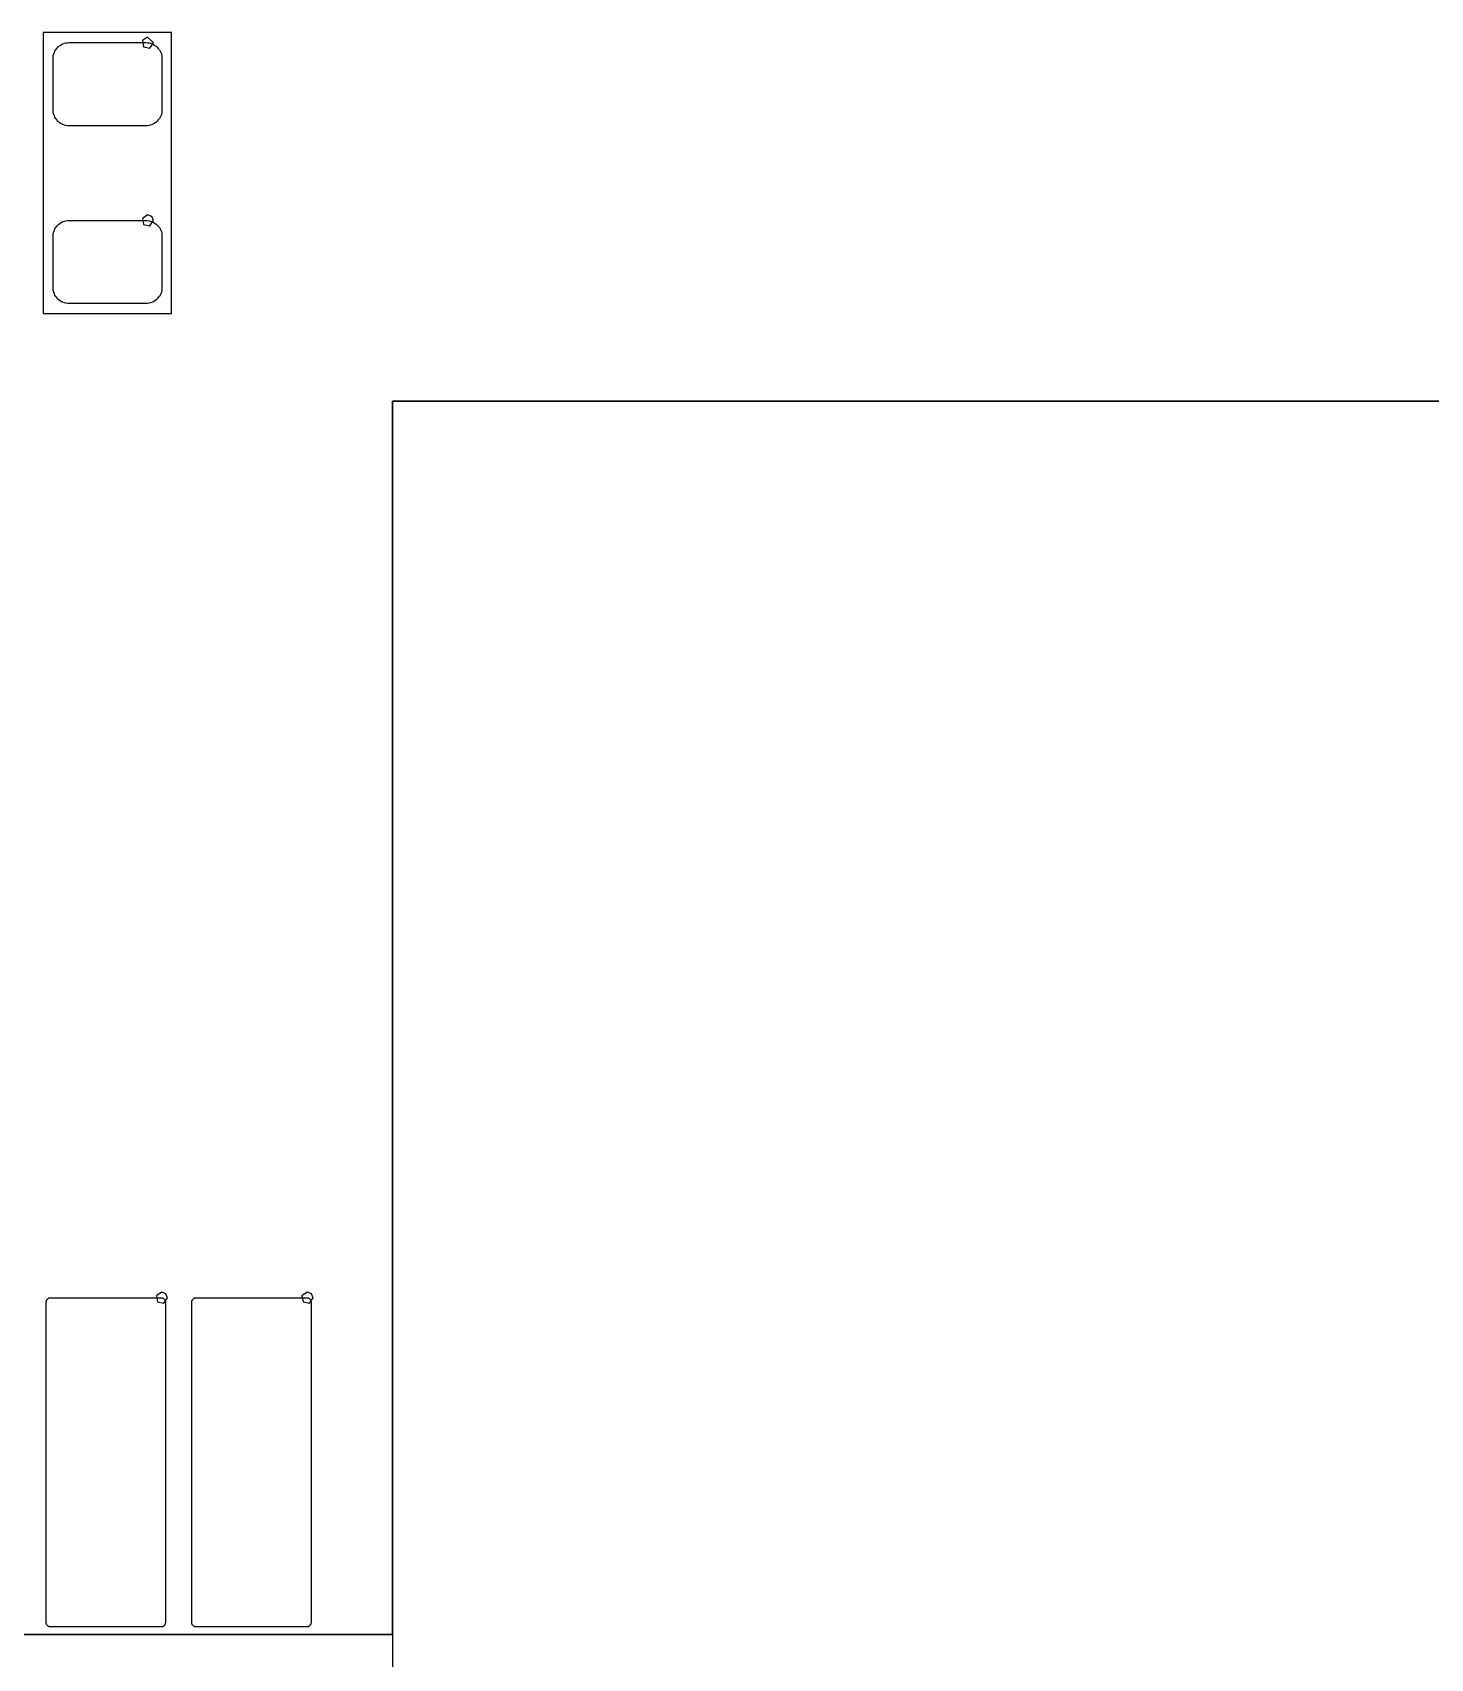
# Model space of a CAD drawing. Extents: x 114 to 258, y 8 to 198.
# Drawn here: x 160.27 to 184.65, y 24.89 to 53.24 of the extents above; entities that cross this region are included whole.
import ezdxf

# ---------------------------------------------------------------- set-up
doc = ezdxf.new("R2010")
doc.units = 0

msp = doc.modelspace()

# ---------------------------------------------------------------- linework, layer by layer
at = {"layer": 'Layer 1', "color": 7}
for points in [[(162.69716, 53.2382), (160.45942, 53.2382)], [(160.45942, 53.2382), (160.45942, 48.33854)], [(160.75406, 53.01468), (160.77692, 53.02992)], [(160.77692, 53.02992), (160.80232, 53.04008)], [(160.80232, 53.04008), (160.82772, 53.05024)], [(160.82772, 53.05024), (160.85566, 53.05786)], [(160.85566, 53.05786), (160.88106, 53.0604)], [(160.88106, 53.0604), (160.909, 53.06294)], [(160.909, 53.06294), (162.25012, 53.06294)], [(162.279838, 53.159892), (162.18745, 53.09816), (162.209127, 52.989181), (162.318106, 52.967504), (162.379838, 53.059892), (162.279838, 53.159892), (162.279838, 53.159892)], [(162.25012, 53.06294), (162.27806, 53.0604)], [(162.27806, 53.0604), (162.306, 53.05786)], [(162.306, 53.05786), (162.3314, 53.05024)], [(162.3314, 53.05024), (162.3568, 53.04008)], [(162.3568, 53.04008), (162.3822, 53.02992)], [(162.3822, 53.02992), (162.40506, 53.01468)], [(162.69716, 48.33854), (162.69716, 53.2382)], [(160.6296, 52.78354), (160.63214, 52.81148)], [(160.6296, 51.892), (160.6296, 52.78354)], [(160.63214, 52.81148), (160.63468, 52.83688)], [(160.63468, 52.83688), (160.6423, 52.86482)], [(160.6423, 52.86482), (160.65246, 52.89022)], [(160.65246, 52.89022), (160.66262, 52.91562)], [(160.66262, 52.91562), (160.67786, 52.93848)], [(160.67786, 52.93848), (160.6931, 52.96134)], [(160.6931, 52.96134), (160.71088, 52.98166)], [(160.71088, 52.98166), (160.7312, 52.99944)], [(160.7312, 52.99944), (160.75406, 53.01468)], [(162.40506, 53.01468), (162.42792, 52.99944)], [(162.42792, 52.99944), (162.44824, 52.98166)], [(162.44824, 52.98166), (162.46602, 52.96134)], [(162.46602, 52.96134), (162.4838, 52.93848)], [(162.4838, 52.93848), (162.4965, 52.91562)], [(162.4965, 52.91562), (162.5092, 52.89022)], [(162.5092, 52.89022), (162.51936, 52.86482)], [(162.51936, 52.86482), (162.52444, 52.83688)], [(162.52444, 52.83688), (162.52952, 52.81148)], [(162.52952, 52.81148), (162.52952, 52.78354)], [(162.52952, 52.78354), (162.52952, 51.892)], [(160.63214, 51.86406), (160.6296, 51.892)], [(162.52952, 51.892), (162.52952, 51.86406)], [(160.63468, 51.83612), (160.63214, 51.86406)], [(160.6423, 51.81072), (160.63468, 51.83612)], [(160.65246, 51.78532), (160.6423, 51.81072)], [(160.66262, 51.75992), (160.65246, 51.78532)], [(160.67786, 51.73706), (160.66262, 51.75992)], [(160.6931, 51.7142), (160.67786, 51.73706)], [(160.71088, 51.69388), (160.6931, 51.7142)], [(160.7312, 51.6761), (160.71088, 51.69388)], [(160.75406, 51.65832), (160.7312, 51.6761)], [(160.77692, 51.64562), (160.75406, 51.65832)], [(160.80232, 51.63292), (160.77692, 51.64562)], [(160.82772, 51.6253), (160.80232, 51.63292)], [(160.85566, 51.61768), (160.82772, 51.6253)], [(160.88106, 51.6126), (160.85566, 51.61768)], [(160.909, 51.6126), (160.88106, 51.6126)], [(162.25012, 51.6126), (160.909, 51.6126)], [(162.27806, 51.6126), (162.25012, 51.6126)], [(162.306, 51.61768), (162.27806, 51.6126)], [(162.3314, 51.6253), (162.306, 51.61768)], [(162.3568, 51.63292), (162.3314, 51.6253)], [(162.3822, 51.64562), (162.3568, 51.63292)], [(162.40506, 51.65832), (162.3822, 51.64562)], [(162.42792, 51.6761), (162.40506, 51.65832)], [(162.44824, 51.69388), (162.42792, 51.6761)], [(162.46602, 51.7142), (162.44824, 51.69388)], [(162.4838, 51.73706), (162.46602, 51.7142)], [(162.4965, 51.75992), (162.4838, 51.73706)], [(162.5092, 51.78532), (162.4965, 51.75992)], [(162.51936, 51.81072), (162.5092, 51.78532)], [(162.52444, 51.83612), (162.51936, 51.81072)], [(162.52952, 51.86406), (162.52444, 51.83612)], [(160.71088, 49.88032), (160.7312, 49.8981)], [(160.7312, 49.8981), (160.75406, 49.91588)], [(160.75406, 49.91588), (160.77692, 49.92858)], [(160.77692, 49.92858), (160.80232, 49.94128)], [(160.80232, 49.94128), (160.82772, 49.95144)], [(160.82772, 49.95144), (160.85566, 49.95652)], [(160.85566, 49.95652), (160.88106, 49.9616)], [(160.88106, 49.9616), (160.909, 49.9616)], [(160.909, 49.9616), (162.25012, 49.9616)], [(162.279838, 50.059822), (162.18745, 49.99809), (162.209127, 49.889111), (162.318106, 49.867434), (162.379838, 49.959822), (162.350549, 50.030533), (162.279838, 50.059822), (162.279838, 50.059822)], [(162.25012, 49.9616), (162.27806, 49.9616)], [(162.27806, 49.9616), (162.306, 49.95652)], [(162.306, 49.95652), (162.3314, 49.95144)], [(162.3314, 49.95144), (162.3568, 49.94128)], [(162.3568, 49.94128), (162.3822, 49.92858)], [(162.3822, 49.92858), (162.40506, 49.91588)], [(162.40506, 49.91588), (162.42792, 49.8981)], [(162.42792, 49.8981), (162.44824, 49.88032)], [(160.6296, 49.68474), (160.63214, 49.71014)], [(160.6296, 48.79066), (160.6296, 49.68474)], [(160.63214, 49.71014), (160.63468, 49.73808)], [(160.63468, 49.73808), (160.6423, 49.76348)], [(160.6423, 49.76348), (160.65246, 49.79142)], [(160.65246, 49.79142), (160.66262, 49.81428)], [(160.66262, 49.81428), (160.67786, 49.83968)], [(160.67786, 49.83968), (160.6931, 49.86)], [(160.6931, 49.86), (160.71088, 49.88032)], [(162.44824, 49.88032), (162.46602, 49.86)], [(162.46602, 49.86), (162.4838, 49.83968)], [(162.4838, 49.83968), (162.4965, 49.81428)], [(162.4965, 49.81428), (162.5092, 49.79142)], [(162.5092, 49.79142), (162.51936, 49.76348)], [(162.51936, 49.76348), (162.52444, 49.73808)], [(162.52444, 49.73808), (162.52952, 49.71014)], [(162.52952, 49.71014), (162.52952, 49.68474)], [(162.52952, 49.68474), (162.52952, 48.79066)], [(160.63214, 48.76272), (160.6296, 48.79066)], [(162.52952, 48.79066), (162.52952, 48.76272)], [(160.63468, 48.73732), (160.63214, 48.76272)], [(160.6423, 48.70938), (160.63468, 48.73732)], [(160.65246, 48.68398), (160.6423, 48.70938)], [(160.66262, 48.65858), (160.65246, 48.68398)], [(160.67786, 48.63572), (160.66262, 48.65858)], [(160.6931, 48.6154), (160.67786, 48.63572)], [(160.71088, 48.59508), (160.6931, 48.6154)], [(160.7312, 48.57476), (160.71088, 48.59508)], [(160.75406, 48.55952), (160.7312, 48.57476)], [(160.77692, 48.54428), (160.75406, 48.55952)], [(160.80232, 48.53412), (160.77692, 48.54428)], [(160.82772, 48.52396), (160.80232, 48.53412)], [(160.85566, 48.51888), (160.82772, 48.52396)], [(160.88106, 48.5138), (160.85566, 48.51888)], [(160.909, 48.51126), (160.88106, 48.5138)], [(162.25012, 48.51126), (160.909, 48.51126)], [(162.27806, 48.5138), (162.25012, 48.51126)], [(162.306, 48.51888), (162.27806, 48.5138)], [(162.3314, 48.52396), (162.306, 48.51888)], [(162.3568, 48.53412), (162.3314, 48.52396)], [(162.3822, 48.54428), (162.3568, 48.53412)], [(162.40506, 48.55952), (162.3822, 48.54428)], [(162.42792, 48.57476), (162.40506, 48.55952)], [(162.44824, 48.59508), (162.42792, 48.57476)], [(162.46602, 48.6154), (162.44824, 48.59508)], [(162.4838, 48.63572), (162.46602, 48.6154)], [(162.4965, 48.65858), (162.4838, 48.63572)], [(162.5092, 48.68398), (162.4965, 48.65858)], [(162.51936, 48.70938), (162.5092, 48.68398)], [(162.52444, 48.73732), (162.51936, 48.70938)], [(162.52952, 48.76272), (162.52444, 48.73732)], [(160.45942, 48.33854), (162.69716, 48.33854)], [(166.5478, 46.80946), (166.5478, 17.72392)], [(166.5478, 46.80946), (166.5478, 25.80874)], [(187.54852, 46.80946), (166.5478, 46.80946)], [(166.5478, 25.30836), (166.5478, 46.80946)], [(166.5478, 46.80946), (187.54852, 46.80946)], [(162.523932, 31.274998), (162.431544, 31.213266), (162.453221, 31.104287), (162.5622, 31.08261), (162.623932, 31.174998), (162.594643, 31.245709), (162.523932, 31.274998), (162.523932, 31.274998)], [(162.523932, 31.274998), (162.431544, 31.213266), (162.453221, 31.104287), (162.5622, 31.08261), (162.623932, 31.174998), (162.594643, 31.245709), (162.523932, 31.274998), (162.523932, 31.274998)], [(165.063932, 31.274998), (164.971544, 31.213266), (164.993221, 31.104287), (165.1022, 31.08261), (165.163932, 31.174998), (165.134643, 31.245709), (165.063932, 31.274998), (165.063932, 31.274998)], [(165.063932, 31.274998), (164.971544, 31.213266), (164.993221, 31.104287), (165.1022, 31.08261), (165.163932, 31.174998), (165.134643, 31.245709), (165.063932, 31.274998), (165.063932, 31.274998)], [(160.51022, 31.1148), (160.51276, 31.12242)], [(160.51022, 31.1148), (160.51276, 31.12242)], [(160.51022, 31.10972), (160.51022, 31.1148)], [(160.51022, 31.10972), (160.51022, 31.1148)], [(160.51022, 31.1021), (160.51022, 31.10972)], [(160.51022, 31.1021), (160.51022, 31.10972)], [(160.51022, 25.5141), (160.51022, 31.1021)], [(160.51022, 25.5141), (160.51022, 31.1021)], [(160.51276, 31.12242), (160.5153, 31.13004)], [(160.51276, 31.12242), (160.5153, 31.13004)], [(160.5153, 31.13004), (160.51784, 31.13766)], [(160.5153, 31.13004), (160.51784, 31.13766)], [(160.51784, 31.13766), (160.52292, 31.14274)], [(160.51784, 31.13766), (160.52292, 31.14274)], [(160.52292, 31.14274), (160.528, 31.14782)], [(160.52292, 31.14274), (160.528, 31.14782)], [(160.528, 31.14782), (160.53308, 31.15544)], [(160.528, 31.14782), (160.53308, 31.15544)], [(160.53308, 31.15544), (160.53816, 31.16052)], [(160.53308, 31.15544), (160.53816, 31.16052)], [(160.53816, 31.16052), (160.54324, 31.16306)], [(160.53816, 31.16052), (160.54324, 31.16306)], [(160.54324, 31.16306), (160.54832, 31.16814)], [(160.54324, 31.16306), (160.54832, 31.16814)], [(160.54832, 31.16814), (160.55594, 31.17068)], [(160.54832, 31.16814), (160.55594, 31.17068)], [(160.55594, 31.17068), (160.56356, 31.17322)], [(160.55594, 31.17068), (160.56356, 31.17322)], [(160.56356, 31.17322), (160.57118, 31.17576)], [(160.56356, 31.17322), (160.57118, 31.17576)], [(160.57118, 31.17576), (160.5788, 31.17576)], [(160.57118, 31.17576), (160.5788, 31.17576)], [(160.5788, 31.17576), (160.58388, 31.17576)], [(160.5788, 31.17576), (160.58388, 31.17576)], [(160.58388, 31.17576), (162.51428, 31.17576)], [(160.58388, 31.17576), (162.51428, 31.17576)], [(162.51428, 31.17576), (162.5219, 31.17576)], [(162.51428, 31.17576), (162.5219, 31.17576)], [(162.5219, 31.17576), (162.52952, 31.17576)], [(162.5219, 31.17576), (162.52952, 31.17576)], [(162.52952, 31.17576), (162.53714, 31.17322)], [(162.52952, 31.17576), (162.53714, 31.17322)], [(162.53714, 31.17322), (162.54476, 31.17068)], [(162.53714, 31.17322), (162.54476, 31.17068)], [(162.54476, 31.17068), (162.54984, 31.16814)], [(162.54476, 31.17068), (162.54984, 31.16814)], [(162.54984, 31.16814), (162.55746, 31.16306)], [(162.54984, 31.16814), (162.55746, 31.16306)], [(162.55746, 31.16306), (162.56254, 31.16052)], [(162.55746, 31.16306), (162.56254, 31.16052)], [(162.56254, 31.16052), (162.56762, 31.15544)], [(162.56254, 31.16052), (162.56762, 31.15544)], [(162.56762, 31.15544), (162.5727, 31.14782)], [(162.56762, 31.15544), (162.5727, 31.14782)], [(162.5727, 31.14782), (162.57778, 31.14274)], [(162.5727, 31.14782), (162.57778, 31.14274)], [(162.57778, 31.14274), (162.58032, 31.13766)], [(162.57778, 31.14274), (162.58032, 31.13766)], [(162.58032, 31.13766), (162.5854, 31.13004)], [(162.58032, 31.13766), (162.5854, 31.13004)], [(162.5854, 31.13004), (162.58794, 31.12242)], [(162.5854, 31.13004), (162.58794, 31.12242)], [(162.58794, 31.12242), (162.58794, 31.1148)], [(162.58794, 31.12242), (162.58794, 31.1148)], [(162.58794, 31.1148), (162.59048, 31.10972)], [(162.58794, 31.1148), (162.59048, 31.10972)], [(162.59048, 31.10972), (162.59048, 31.1021)], [(162.59048, 31.10972), (162.59048, 31.1021)], [(162.59048, 31.1021), (162.59048, 25.5141)], [(162.59048, 31.1021), (162.59048, 25.5141)], [(163.05022, 31.1148), (163.05276, 31.12242)], [(163.05022, 31.1148), (163.05276, 31.12242)], [(163.05022, 31.10972), (163.05022, 31.1148)], [(163.05022, 31.10972), (163.05022, 31.1148)], [(163.05022, 31.1021), (163.05022, 31.10972)], [(163.05022, 31.1021), (163.05022, 31.10972)], [(163.05022, 25.5141), (163.05022, 31.1021)], [(163.05022, 25.5141), (163.05022, 31.1021)], [(163.05276, 31.12242), (163.0553, 31.13004)], [(163.05276, 31.12242), (163.0553, 31.13004)], [(163.0553, 31.13004), (163.05784, 31.13766)], [(163.0553, 31.13004), (163.05784, 31.13766)], [(163.05784, 31.13766), (163.06292, 31.14274)], [(163.05784, 31.13766), (163.06292, 31.14274)], [(163.06292, 31.14274), (163.068, 31.14782)], [(163.06292, 31.14274), (163.068, 31.14782)], [(163.068, 31.14782), (163.07308, 31.15544)], [(163.068, 31.14782), (163.07308, 31.15544)], [(163.07308, 31.15544), (163.07816, 31.16052)], [(163.07308, 31.15544), (163.07816, 31.16052)], [(163.07816, 31.16052), (163.08324, 31.16306)], [(163.07816, 31.16052), (163.08324, 31.16306)], [(163.08324, 31.16306), (163.08832, 31.16814)], [(163.08324, 31.16306), (163.08832, 31.16814)], [(163.08832, 31.16814), (163.09594, 31.17068)], [(163.08832, 31.16814), (163.09594, 31.17068)], [(163.09594, 31.17068), (163.10356, 31.17322)], [(163.09594, 31.17068), (163.10356, 31.17322)], [(163.10356, 31.17322), (163.11118, 31.17576)], [(163.10356, 31.17322), (163.11118, 31.17576)], [(163.11118, 31.17576), (163.1188, 31.17576)], [(163.11118, 31.17576), (163.1188, 31.17576)], [(163.1188, 31.17576), (163.12388, 31.17576)], [(163.1188, 31.17576), (163.12388, 31.17576)], [(163.12388, 31.17576), (165.05428, 31.17576)], [(163.12388, 31.17576), (165.05428, 31.17576)], [(165.05428, 31.17576), (165.0619, 31.17576)], [(165.05428, 31.17576), (165.0619, 31.17576)], [(165.0619, 31.17576), (165.06952, 31.17576)], [(165.0619, 31.17576), (165.06952, 31.17576)], [(165.06952, 31.17576), (165.07714, 31.17322)], [(165.06952, 31.17576), (165.07714, 31.17322)], [(165.07714, 31.17322), (165.08476, 31.17068)], [(165.07714, 31.17322), (165.08476, 31.17068)], [(165.08476, 31.17068), (165.08984, 31.16814)], [(165.08476, 31.17068), (165.08984, 31.16814)], [(165.08984, 31.16814), (165.09746, 31.16306)], [(165.08984, 31.16814), (165.09746, 31.16306)], [(165.09746, 31.16306), (165.10254, 31.16052)], [(165.09746, 31.16306), (165.10254, 31.16052)], [(165.10254, 31.16052), (165.10762, 31.15544)], [(165.10254, 31.16052), (165.10762, 31.15544)], [(165.10762, 31.15544), (165.1127, 31.14782)], [(165.10762, 31.15544), (165.1127, 31.14782)], [(165.1127, 31.14782), (165.11778, 31.14274)], [(165.1127, 31.14782), (165.11778, 31.14274)], [(165.11778, 31.14274), (165.12032, 31.13766)], [(165.11778, 31.14274), (165.12032, 31.13766)], [(165.12032, 31.13766), (165.1254, 31.13004)], [(165.12032, 31.13766), (165.1254, 31.13004)], [(165.1254, 31.13004), (165.12794, 31.12242)], [(165.1254, 31.13004), (165.12794, 31.12242)], [(165.12794, 31.12242), (165.12794, 31.1148)], [(165.12794, 31.12242), (165.12794, 31.1148)], [(165.12794, 31.1148), (165.13048, 31.10972)], [(165.12794, 31.1148), (165.13048, 31.10972)], [(165.13048, 31.10972), (165.13048, 31.1021)], [(165.13048, 31.10972), (165.13048, 31.1021)], [(165.13048, 31.1021), (165.13048, 25.5141)], [(165.13048, 31.1021), (165.13048, 25.5141)], [(166.5478, 25.30836), (166.5478, 25.80874)], [(166.5478, 25.30836), (146.54784, 25.30836)], [(146.54784, 25.30836), (166.5478, 25.30836)], [(160.51022, 25.50648), (160.51022, 25.5141)], [(160.51022, 25.50648), (160.51022, 25.5141)], [(160.51022, 25.49886), (160.51022, 25.50648)], [(160.51022, 25.49886), (160.51022, 25.50648)], [(160.51276, 25.49124), (160.51022, 25.49886)], [(160.51276, 25.49124), (160.51022, 25.49886)], [(160.5153, 25.48362), (160.51276, 25.49124)], [(160.5153, 25.48362), (160.51276, 25.49124)], [(160.51784, 25.47854), (160.5153, 25.48362)], [(160.51784, 25.47854), (160.5153, 25.48362)], [(160.52292, 25.47092), (160.51784, 25.47854)], [(160.52292, 25.47092), (160.51784, 25.47854)], [(160.528, 25.46584), (160.52292, 25.47092)], [(160.528, 25.46584), (160.52292, 25.47092)], [(160.53308, 25.46076), (160.528, 25.46584)], [(160.53308, 25.46076), (160.528, 25.46584)], [(160.53816, 25.45568), (160.53308, 25.46076)], [(160.53816, 25.45568), (160.53308, 25.46076)], [(160.54324, 25.4506), (160.53816, 25.45568)], [(160.54324, 25.4506), (160.53816, 25.45568)], [(160.54832, 25.44806), (160.54324, 25.4506)], [(160.54832, 25.44806), (160.54324, 25.4506)], [(160.55594, 25.44298), (160.54832, 25.44806)], [(160.55594, 25.44298), (160.54832, 25.44806)], [(160.56356, 25.44044), (160.55594, 25.44298)], [(160.56356, 25.44044), (160.55594, 25.44298)], [(160.57118, 25.44044), (160.56356, 25.44044)], [(160.57118, 25.44044), (160.56356, 25.44044)], [(160.5788, 25.4379), (160.57118, 25.44044)], [(160.5788, 25.4379), (160.57118, 25.44044)], [(160.58388, 25.4379), (160.5788, 25.4379)], [(160.58388, 25.4379), (160.5788, 25.4379)], [(162.51428, 25.4379), (160.58388, 25.4379)], [(162.51428, 25.4379), (160.58388, 25.4379)], [(162.5219, 25.4379), (162.51428, 25.4379)], [(162.5219, 25.4379), (162.51428, 25.4379)], [(162.52952, 25.44044), (162.5219, 25.4379)], [(162.52952, 25.44044), (162.5219, 25.4379)], [(162.53714, 25.44044), (162.52952, 25.44044)], [(162.53714, 25.44044), (162.52952, 25.44044)], [(162.54476, 25.44298), (162.53714, 25.44044)], [(162.54476, 25.44298), (162.53714, 25.44044)], [(162.54984, 25.44806), (162.54476, 25.44298)], [(162.54984, 25.44806), (162.54476, 25.44298)], [(162.55746, 25.4506), (162.54984, 25.44806)], [(162.55746, 25.4506), (162.54984, 25.44806)], [(162.56254, 25.45568), (162.55746, 25.4506)], [(162.56254, 25.45568), (162.55746, 25.4506)], [(162.56762, 25.46076), (162.56254, 25.45568)], [(162.56762, 25.46076), (162.56254, 25.45568)], [(162.5727, 25.46584), (162.56762, 25.46076)], [(162.5727, 25.46584), (162.56762, 25.46076)], [(162.57778, 25.47092), (162.5727, 25.46584)], [(162.57778, 25.47092), (162.5727, 25.46584)], [(162.58032, 25.47854), (162.57778, 25.47092)], [(162.58032, 25.47854), (162.57778, 25.47092)], [(162.5854, 25.48362), (162.58032, 25.47854)], [(162.5854, 25.48362), (162.58032, 25.47854)], [(162.58794, 25.49124), (162.5854, 25.48362)], [(162.58794, 25.49124), (162.5854, 25.48362)], [(162.59048, 25.50648), (162.58794, 25.49886)], [(162.59048, 25.50648), (162.58794, 25.49886)], [(162.58794, 25.49886), (162.58794, 25.49124)], [(162.58794, 25.49886), (162.58794, 25.49124)], [(162.59048, 25.5141), (162.59048, 25.50648)], [(162.59048, 25.5141), (162.59048, 25.50648)], [(163.05022, 25.50648), (163.05022, 25.5141)], [(163.05022, 25.50648), (163.05022, 25.5141)], [(163.05022, 25.49886), (163.05022, 25.50648)], [(163.05022, 25.49886), (163.05022, 25.50648)], [(163.05276, 25.49124), (163.05022, 25.49886)], [(163.05276, 25.49124), (163.05022, 25.49886)], [(163.0553, 25.48362), (163.05276, 25.49124)], [(163.0553, 25.48362), (163.05276, 25.49124)], [(163.05784, 25.47854), (163.0553, 25.48362)], [(163.05784, 25.47854), (163.0553, 25.48362)], [(163.06292, 25.47092), (163.05784, 25.47854)], [(163.06292, 25.47092), (163.05784, 25.47854)], [(163.068, 25.46584), (163.06292, 25.47092)], [(163.068, 25.46584), (163.06292, 25.47092)], [(163.07308, 25.46076), (163.068, 25.46584)], [(163.07308, 25.46076), (163.068, 25.46584)], [(163.07816, 25.45568), (163.07308, 25.46076)], [(163.07816, 25.45568), (163.07308, 25.46076)], [(163.08324, 25.4506), (163.07816, 25.45568)], [(163.08324, 25.4506), (163.07816, 25.45568)], [(163.08832, 25.44806), (163.08324, 25.4506)], [(163.08832, 25.44806), (163.08324, 25.4506)], [(163.09594, 25.44298), (163.08832, 25.44806)], [(163.09594, 25.44298), (163.08832, 25.44806)], [(163.10356, 25.44044), (163.09594, 25.44298)], [(163.10356, 25.44044), (163.09594, 25.44298)], [(163.11118, 25.44044), (163.10356, 25.44044)], [(163.11118, 25.44044), (163.10356, 25.44044)], [(163.1188, 25.4379), (163.11118, 25.44044)], [(163.1188, 25.4379), (163.11118, 25.44044)], [(163.12388, 25.4379), (163.1188, 25.4379)], [(163.12388, 25.4379), (163.1188, 25.4379)], [(165.05428, 25.4379), (163.12388, 25.4379)], [(165.05428, 25.4379), (163.12388, 25.4379)], [(165.0619, 25.4379), (165.05428, 25.4379)], [(165.0619, 25.4379), (165.05428, 25.4379)], [(165.06952, 25.44044), (165.0619, 25.4379)], [(165.06952, 25.44044), (165.0619, 25.4379)], [(165.07714, 25.44044), (165.06952, 25.44044)], [(165.07714, 25.44044), (165.06952, 25.44044)], [(165.08476, 25.44298), (165.07714, 25.44044)], [(165.08476, 25.44298), (165.07714, 25.44044)], [(165.08984, 25.44806), (165.08476, 25.44298)], [(165.08984, 25.44806), (165.08476, 25.44298)], [(165.09746, 25.4506), (165.08984, 25.44806)], [(165.09746, 25.4506), (165.08984, 25.44806)], [(165.10254, 25.45568), (165.09746, 25.4506)], [(165.10254, 25.45568), (165.09746, 25.4506)], [(165.10762, 25.46076), (165.10254, 25.45568)], [(165.10762, 25.46076), (165.10254, 25.45568)], [(165.1127, 25.46584), (165.10762, 25.46076)], [(165.1127, 25.46584), (165.10762, 25.46076)], [(165.11778, 25.47092), (165.1127, 25.46584)], [(165.11778, 25.47092), (165.1127, 25.46584)], [(165.12032, 25.47854), (165.11778, 25.47092)], [(165.12032, 25.47854), (165.11778, 25.47092)], [(165.1254, 25.48362), (165.12032, 25.47854)], [(165.1254, 25.48362), (165.12032, 25.47854)], [(165.12794, 25.49124), (165.1254, 25.48362)], [(165.12794, 25.49124), (165.1254, 25.48362)], [(165.13048, 25.50648), (165.12794, 25.49886)], [(165.13048, 25.50648), (165.12794, 25.49886)], [(165.12794, 25.49886), (165.12794, 25.49124)], [(165.12794, 25.49886), (165.12794, 25.49124)], [(165.13048, 25.5141), (165.13048, 25.50648)], [(165.13048, 25.5141), (165.13048, 25.50648)], [(166.5478, 25.30836), (166.5478, 13.3221)]]:
    msp.add_lwpolyline(points, dxfattribs=at)

doc.saveas('drawing.dxf')
